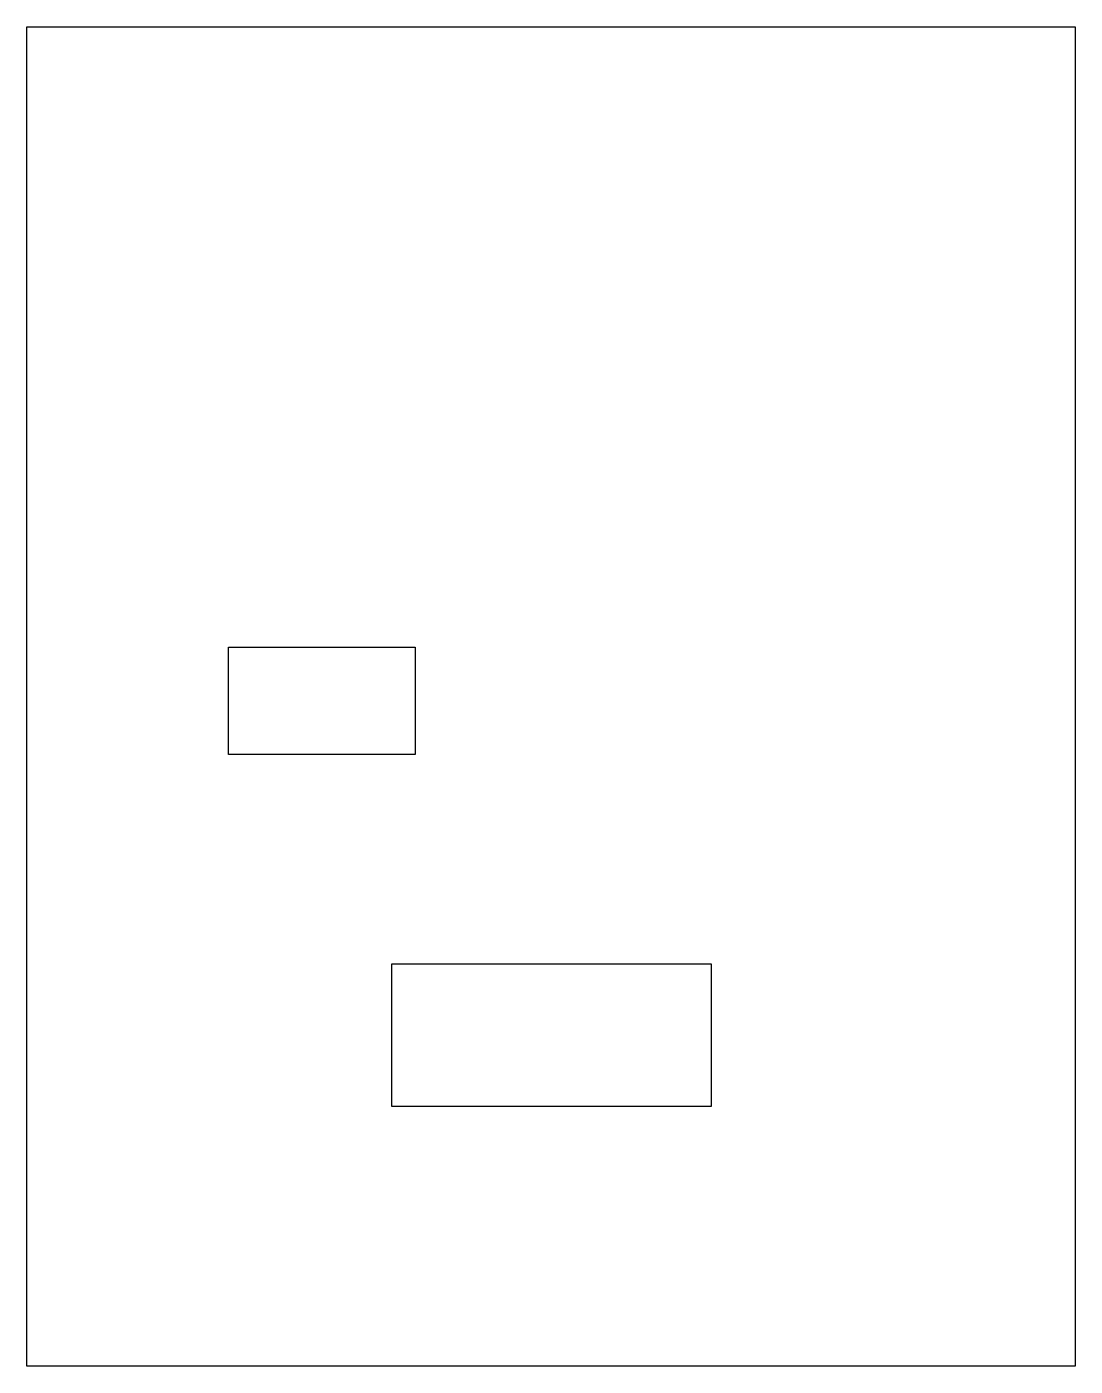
# Model space of a CAD drawing. Extents: x 0 to 45, y 0 to 57.5.
import ezdxf

# ---------------------------------------------------------------- set-up
doc = ezdxf.new("R2010")
doc.units = 0
doc.layers.add('20', color=7, linetype='CONTINUOUS')

msp = doc.modelspace()

# ---------------------------------------------------------------- linework, layer by layer
at = {"layer": '20'}
for p, q in [((0.0063, 0.0008), (0.0063, 57.5008)), ((0.0063, 57.5008), (45.0063, 57.5008)), ((45.0063, 57.5008), (45.0063, 0.0008)), ((8.6696, 26.2673), (8.6696, 30.8673)), ((8.6696, 30.8673), (16.6696, 30.8673)), ((16.6696, 30.8673), (16.6696, 26.2673)), ((16.6696, 26.2673), (8.6696, 26.2673)), ((15.6797, 11.1547), (15.6797, 17.2695)), ((15.6797, 17.2695), (29.3797, 17.2695)), ((29.3797, 17.2695), (29.3797, 11.1547)), ((29.3797, 11.1547), (15.6797, 11.1547)), ((45.0063, 0.0008), (0.0063, 0.0008))]:
    msp.add_line(p, q, dxfattribs=at)

doc.saveas('drawing.dxf')
